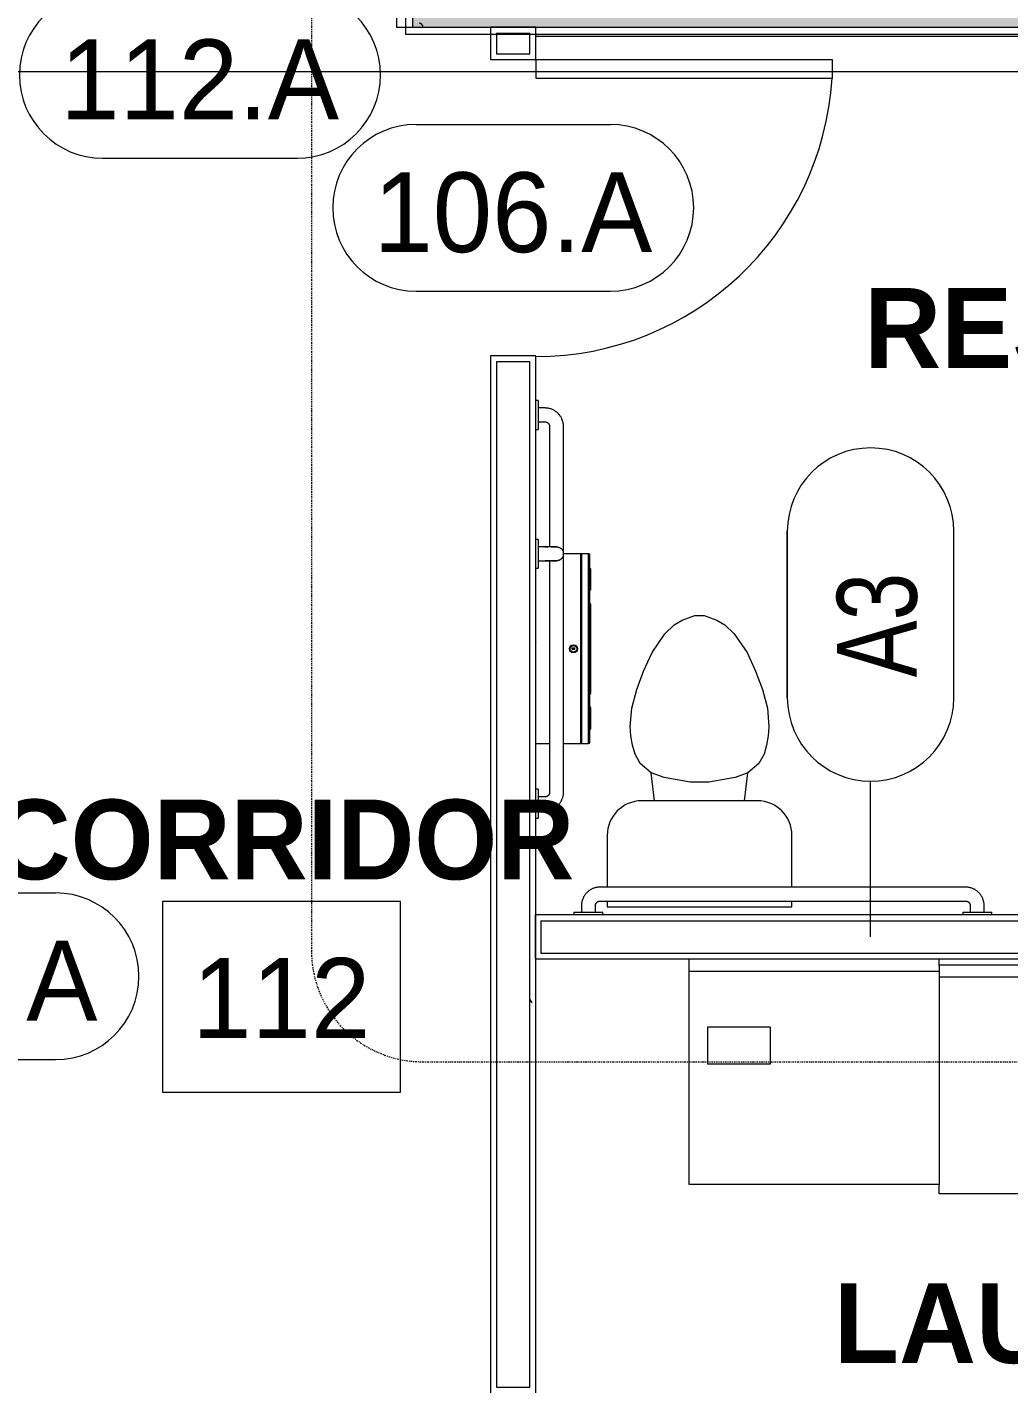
# Model space of a CAD drawing. Header units: inches. Extents: x 23906 to 26716, y -23130 to -20467.
# Drawn here: x 25119.9 to 25225.9, y -22516.7 to -22369.6 of the extents above; entities that cross this region are included whole.
import ezdxf

# ---------------------------------------------------------------- set-up
doc = ezdxf.new("R2010")
doc.units = ezdxf.units.IN
doc.header["$MEASUREMENT"] = 0
doc.linetypes.add('Dash Dot 3_16_', pattern=[0.3125, 0.1875, -0.0625, 0, -0.0625])
for name, color, linetype, lineweight in [('A-ANNO-SYMB', 150, 'Continuous', 9), ('A-AREA-IDEN', 2, 'Continuous', 9), ('A-DOOR', 31, 'Continuous', 13), ('A-DOOR-IDEN', 31, 'Continuous', 9), ('A-WALL', 113, 'Continuous', 13), ('A-WALL-IDEN', 211, 'Continuous', 9), ('A-WALL-PATT', 111, 'Continuous', 50), ('G-ANNO-SYMB', 111, 'Continuous', 9), ('I-WALL', 2, 'Continuous', 13), ('P-SANR-FIXT', 6, 'Continuous', 9), ('Q-SPCQ', 91, 'Continuous', 9), ('S-COLS', 52, 'Continuous', 9)]:
    doc.layers.add(name, color=color, linetype=linetype, lineweight=lineweight)
doc.styles.add('Century Gothic', font='GOTHIC.TTF', dxfattribs={"height": 8.622671})
doc.styles.add('Century Gothic_1', font='GOTHIC.TTF', dxfattribs={"width": 0.8, "height": 8.622671})
doc.styles.add('Century Gothic_B', font='GOTHICB.TTF', dxfattribs={"height": 8.616719})
pattern_1 = [(0, (0, 0), (30.72, 7.68), [1.267, -21.773, 1.267, -21.773, -122.88]), (0, (0, 0), (30.72, 7.68), [-46.08, 1.267, -44.813, 1.267, -21.773, -53.76]), (0, (0, 0), (30.72, 7.68), [-115.2, 1.267, -14.093, 1.267, -37.133]), (120, (11.52, 3.84), (-22.0110751, 22.7643004), [1.267, -21.773, 1.267, -21.773, -122.88]), (120, (11.52, 3.84), (-22.0110751, 22.7643004), [-46.08, 1.267, -44.813, 1.267, -21.773, -53.76]), (120, (11.52, 3.84), (-22.0110751, 22.7643004), [-115.2, 1.267, -14.093, 1.267, -37.133]), (240, (15.36, 19.2), (-8.7089249, -30.4443004), [1.267, -21.773, 1.267, -21.773, -122.88]), (240, (15.36, 19.2), (-8.7089249, -30.4443004), [-46.08, 1.267, -44.813, 1.267, -21.773, -53.76]), (240, (15.36, 19.2), (-8.7089249, -30.4443004), [-115.2, 1.267, -14.093, 1.267, -37.133])]

# ---------------------------------------------------------------- blocks, each defined once
blk = doc.blocks.new('Toilet-Domestic-3D - Toilet-Domestic-3D-V34-Enlarged First Floor Plan _East_')
at = {"layer": 'P-SANR-FIXT', "color": 43, "lineweight": 13}
for p, q in [((-1.87, 11.5), (-0.5, 12)), ((-0.5, 12), (0.5, 12)), ((0.5, 12), (1.87, 11.5)), ((-3.74, 10), (-2.74, 11)), ((-2.74, 11), (-1.87, 11.5)), ((1.87, 11.5), (2.74, 11)), ((2.74, 11), (3.74, 10)), ((-5.13, 8), (-3.74, 10)), ((3.74, 10), (5.13, 8)), ((-6.06, 6), (-5.13, 8)), ((5.13, 8), (6.06, 6)), ((-6.79, 4), (-6.06, 6)), ((6.06, 6), (6.79, 4)), ((-7.33, 1.99), (-6.79, 4)), ((6.79, 4), (7.33, 1.99)), ((-7.5, 0), (-7.33, 1.99)), ((7.33, 1.99), (7.5, 0)), ((-7.41, -1), (-7.5, 0)), ((-7.24, -2), (-7.41, -1)), ((7.41, -1), (7.24, -2)), ((7.5, 0), (7.41, -1)), ((-6.97, -3), (-7.24, -2)), ((7.24, -2), (6.97, -3)), ((-6.4, -4), (-6.97, -3)), ((-5.21, -5), (-6.4, -4)), ((6.4, -4), (5.21, -5)), ((6.97, -3), (6.4, -4)), ((-3.84, -5.5), (-5.21, -5)), ((-4.86, -8.02), (-5.21, -5)), ((-1, -6), (-3.84, -5.5)), ((3.84, -5.5), (1, -6)), ((5.21, -5), (3.84, -5.5)), ((4.86, -8.02), (5.21, -5)), ((1, -6), (-1, -6)), ((6.25, -8.02), (-6.25, -8.02)), ((-9.98, -11.75), (-9.98, -17.35)), ((9.98, -17.35), (9.98, -11.75)), ((-9.98, -18.85), (-9.98, -19.48)), ((9.98, -19.48), (9.98, -18.85)), ((-9.98, -19.48), (9.98, -19.48))]:
    blk.add_line(p, q, dxfattribs=at)
for centre, start, end in [((-6.25, -11.75), 90, 180), ((6.25, -11.75), 0, 90)]:
    blk.add_arc(centre, 3.73, start, end, dxfattribs=at)
blk = doc.blocks.new('817_Grab_Bars - 8170-001420-V35-Enlarged First Floor Plan _East_')
at = {"layer": 'Q-SPCQ', "color": 43, "lineweight": 13}
for p, q in [((25508.48, -22643.55), (25507.77, -22643.55)), ((25508.77, -22642.74), (25508.48, -22642.74)), ((25508.48, -22644.3), (25508.48, -22642.74)), ((25505.77, -22645.55), (25505.77, -22685.05)), ((25507.27, -22685.05), (25507.27, -22645.55)), ((25507.77, -22645.05), (25508.48, -22645.05)), ((25508.48, -22645.87), (25508.48, -22644.3)), ((25508.48, -22645.87), (25508.77, -22645.87)), ((25508.77, -22684.74), (25508.48, -22684.74)), ((25508.48, -22686.3), (25508.48, -22684.74)), ((25508.48, -22685.55), (25507.77, -22685.55)), ((25508.48, -22687.87), (25508.48, -22686.3)), ((25507.77, -22687.05), (25508.48, -22687.05)), ((25508.48, -22687.87), (25508.77, -22687.87))]:
    blk.add_line(p, q, dxfattribs=at)
at = {"layer": 'Q-SPCQ', "color": 43, "lineweight": 13, "flags": 128}
for points in [[(25507.77, -22643.55), (25507.69, -22643.55), (25507.61, -22643.56), (25507.53, -22643.57), (25507.45, -22643.58), (25507.37, -22643.59), (25507.29, -22643.61), (25507.21, -22643.63), (25507.14, -22643.65), (25507.06, -22643.68), (25506.99, -22643.71), (25506.91, -22643.74), (25506.84, -22643.78), (25506.77, -22643.82), (25506.7, -22643.86), (25506.64, -22643.9), (25506.57, -22643.95), (25506.51, -22644), (25506.45, -22644.05), (25506.39, -22644.1), (25506.33, -22644.16), (25506.28, -22644.22), (25506.22, -22644.28), (25506.17, -22644.34), (25506.13, -22644.41), (25506.08, -22644.47), (25506.04, -22644.54), (25506, -22644.61), (25505.97, -22644.68), (25505.93, -22644.75), (25505.9, -22644.83), (25505.87, -22644.9), (25505.85, -22644.98), (25505.83, -22645.06), (25505.81, -22645.13), (25505.79, -22645.21), (25505.78, -22645.29), (25505.77, -22645.37), (25505.77, -22645.45), (25505.77, -22645.53), (25505.77, -22645.55)], [(25507.27, -22645.55), (25507.27, -22645.53), (25507.27, -22645.51), (25507.27, -22645.49), (25507.27, -22645.47), (25507.28, -22645.45), (25507.28, -22645.43), (25507.28, -22645.41), (25507.29, -22645.4), (25507.3, -22645.38), (25507.3, -22645.36), (25507.31, -22645.34), (25507.32, -22645.32), (25507.33, -22645.3), (25507.34, -22645.29), (25507.35, -22645.27), (25507.36, -22645.25), (25507.38, -22645.24), (25507.39, -22645.22), (25507.4, -22645.21), (25507.42, -22645.19), (25507.43, -22645.18), (25507.45, -22645.17), (25507.46, -22645.16), (25507.48, -22645.14), (25507.5, -22645.13), (25507.51, -22645.12), (25507.53, -22645.11), (25507.55, -22645.1), (25507.57, -22645.09), (25507.58, -22645.09), (25507.6, -22645.08), (25507.62, -22645.07), (25507.64, -22645.07), (25507.66, -22645.06), (25507.68, -22645.06), (25507.7, -22645.06), (25507.72, -22645.05), (25507.74, -22645.05), (25507.76, -22645.05), (25507.77, -22645.05)], [(25505.77, -22685.05), (25505.77, -22685.13), (25505.77, -22685.21), (25505.78, -22685.29), (25505.79, -22685.37), (25505.81, -22685.45), (25505.82, -22685.53), (25505.84, -22685.61), (25505.87, -22685.68), (25505.89, -22685.76), (25505.92, -22685.83), (25505.96, -22685.9), (25505.99, -22685.98), (25506.03, -22686.05), (25506.07, -22686.12), (25506.11, -22686.18), (25506.16, -22686.25), (25506.21, -22686.31), (25506.26, -22686.37), (25506.32, -22686.43), (25506.37, -22686.49), (25506.43, -22686.54), (25506.49, -22686.59), (25506.55, -22686.64), (25506.62, -22686.69), (25506.68, -22686.74), (25506.75, -22686.78), (25506.82, -22686.82), (25506.89, -22686.85), (25506.97, -22686.89), (25507.04, -22686.92), (25507.12, -22686.94), (25507.19, -22686.97), (25507.27, -22686.99), (25507.35, -22687.01), (25507.43, -22687.02), (25507.5, -22687.04), (25507.58, -22687.04), (25507.66, -22687.05), (25507.74, -22687.05), (25507.77, -22687.05)], [(25507.77, -22685.55), (25507.75, -22685.55), (25507.73, -22685.55), (25507.71, -22685.55), (25507.69, -22685.55), (25507.67, -22685.54), (25507.65, -22685.54), (25507.63, -22685.53), (25507.61, -22685.53), (25507.59, -22685.52), (25507.57, -22685.51), (25507.55, -22685.51), (25507.53, -22685.5), (25507.52, -22685.49), (25507.5, -22685.48), (25507.48, -22685.47), (25507.47, -22685.45), (25507.45, -22685.44), (25507.44, -22685.43), (25507.42, -22685.42), (25507.41, -22685.4), (25507.39, -22685.39), (25507.38, -22685.37), (25507.37, -22685.36), (25507.36, -22685.34), (25507.34, -22685.32), (25507.33, -22685.31), (25507.32, -22685.29), (25507.32, -22685.27), (25507.31, -22685.25), (25507.3, -22685.23), (25507.29, -22685.22), (25507.29, -22685.2), (25507.28, -22685.18), (25507.28, -22685.16), (25507.27, -22685.14), (25507.27, -22685.12), (25507.27, -22685.1), (25507.27, -22685.08), (25507.27, -22685.06), (25507.27, -22685.05)]]:
    blk.add_lwpolyline(points, dxfattribs=at)
blk = doc.blocks.new('817_Grab_Bars - 8170-001420-V28-Enlarged First Floor Plan _East_')
at = {"layer": 'Q-SPCQ', "color": 43, "lineweight": 13}
for p, q in [((25534.45, -22557.3), (25534.45, -22557.58)), ((25536.02, -22557.58), (25534.45, -22557.58)), ((25535.27, -22557.58), (25535.27, -22558.3)), ((25537.58, -22557.58), (25536.02, -22557.58)), ((25536.77, -22558.3), (25536.77, -22557.58)), ((25537.58, -22557.58), (25537.58, -22557.3)), ((25576.45, -22557.3), (25576.45, -22557.58)), ((25578.02, -22557.58), (25576.45, -22557.58)), ((25577.27, -22557.58), (25577.27, -22558.3)), ((25579.58, -22557.58), (25578.02, -22557.58)), ((25578.77, -22558.3), (25578.77, -22557.58)), ((25579.58, -22557.58), (25579.58, -22557.3)), ((25562.27, -22558.8), (25537.27, -22558.8)), ((25576.77, -22558.8), (25563.76, -22558.8)), ((25537.27, -22560.3), (25576.77, -22560.3))]:
    blk.add_line(p, q, dxfattribs=at)
at = {"layer": 'Q-SPCQ', "color": 43, "lineweight": 13, "flags": 128}
for points in [[(25535.27, -22558.3), (25535.27, -22558.38), (25535.27, -22558.46), (25535.28, -22558.54), (25535.29, -22558.62), (25535.31, -22558.7), (25535.32, -22558.78), (25535.34, -22558.86), (25535.37, -22558.93), (25535.39, -22559.01), (25535.42, -22559.08), (25535.46, -22559.15), (25535.49, -22559.23), (25535.53, -22559.3), (25535.57, -22559.37), (25535.61, -22559.43), (25535.66, -22559.5), (25535.71, -22559.56), (25535.76, -22559.62), (25535.82, -22559.68), (25535.87, -22559.74), (25535.93, -22559.79), (25535.99, -22559.84), (25536.05, -22559.89), (25536.12, -22559.94), (25536.18, -22559.99), (25536.25, -22560.03), (25536.32, -22560.07), (25536.39, -22560.1), (25536.47, -22560.14), (25536.54, -22560.17), (25536.62, -22560.19), (25536.69, -22560.22), (25536.77, -22560.24), (25536.85, -22560.26), (25536.93, -22560.27), (25537, -22560.29), (25537.08, -22560.29), (25537.16, -22560.3), (25537.24, -22560.3), (25537.27, -22560.3)], [(25537.27, -22558.8), (25537.25, -22558.8), (25537.23, -22558.8), (25537.21, -22558.8), (25537.19, -22558.8), (25537.17, -22558.79), (25537.15, -22558.79), (25537.13, -22558.78), (25537.11, -22558.78), (25537.09, -22558.77), (25537.07, -22558.76), (25537.05, -22558.76), (25537.03, -22558.75), (25537.02, -22558.74), (25537, -22558.73), (25536.98, -22558.72), (25536.97, -22558.7), (25536.95, -22558.69), (25536.94, -22558.68), (25536.92, -22558.67), (25536.91, -22558.65), (25536.89, -22558.64), (25536.88, -22558.62), (25536.87, -22558.61), (25536.86, -22558.59), (25536.84, -22558.57), (25536.83, -22558.56), (25536.82, -22558.54), (25536.82, -22558.52), (25536.81, -22558.5), (25536.8, -22558.48), (25536.79, -22558.47), (25536.79, -22558.45), (25536.78, -22558.43), (25536.78, -22558.41), (25536.77, -22558.39), (25536.77, -22558.37), (25536.77, -22558.35), (25536.77, -22558.33), (25536.77, -22558.31), (25536.77, -22558.3)], [(25576.77, -22560.3), (25576.85, -22560.3), (25576.93, -22560.3), (25577, -22560.29), (25577.08, -22560.28), (25577.16, -22560.26), (25577.24, -22560.25), (25577.32, -22560.22), (25577.39, -22560.2), (25577.47, -22560.17), (25577.54, -22560.14), (25577.62, -22560.11), (25577.69, -22560.08), (25577.76, -22560.04), (25577.83, -22560), (25577.89, -22559.95), (25577.96, -22559.91), (25578.02, -22559.86), (25578.08, -22559.81), (25578.14, -22559.75), (25578.2, -22559.7), (25578.25, -22559.64), (25578.31, -22559.58), (25578.36, -22559.51), (25578.4, -22559.45), (25578.45, -22559.38), (25578.49, -22559.32), (25578.53, -22559.25), (25578.57, -22559.17), (25578.6, -22559.1), (25578.63, -22559.03), (25578.66, -22558.95), (25578.68, -22558.88), (25578.7, -22558.8), (25578.72, -22558.72), (25578.74, -22558.64), (25578.75, -22558.56), (25578.76, -22558.48), (25578.76, -22558.4), (25578.77, -22558.32), (25578.77, -22558.3)], [(25577.27, -22558.3), (25577.26, -22558.32), (25577.26, -22558.34), (25577.26, -22558.36), (25577.26, -22558.38), (25577.26, -22558.4), (25577.25, -22558.42), (25577.25, -22558.44), (25577.24, -22558.46), (25577.23, -22558.48), (25577.23, -22558.5), (25577.22, -22558.52), (25577.21, -22558.53), (25577.2, -22558.55), (25577.19, -22558.57), (25577.18, -22558.59), (25577.17, -22558.6), (25577.15, -22558.62), (25577.14, -22558.63), (25577.13, -22558.65), (25577.11, -22558.66), (25577.1, -22558.68), (25577.08, -22558.69), (25577.07, -22558.7), (25577.05, -22558.71), (25577.04, -22558.72), (25577.02, -22558.73), (25577, -22558.74), (25576.98, -22558.75), (25576.96, -22558.76), (25576.95, -22558.77), (25576.93, -22558.78), (25576.91, -22558.78), (25576.89, -22558.79), (25576.87, -22558.79), (25576.85, -22558.8), (25576.83, -22558.8), (25576.81, -22558.8), (25576.79, -22558.8), (25576.77, -22558.8), (25576.77, -22558.8)]]:
    blk.add_lwpolyline(points, dxfattribs=at)
blk = doc.blocks.new('Dispenser-Toilet_Tissue-Frost_Products_LTD_-Jumbo-169 - Steel-Brushed-Stainless_Steel-V32-Enlarged First Floor Plan _East_')
at = {"layer": 'Q-SPCQ', "color": 43, "lineweight": 13}
for p, q in [((25542.52, -22557.3), (25542.52, -22558.81)), ((25542.52, -22560.3), (25542.52, -22562.14)), ((25552.72, -22561.21), (25552.72, -22561.54)), ((25552.81, -22561.21), (25552.72, -22561.21)), ((25552.72, -22561.54), (25552.81, -22561.54)), ((25552.81, -22561.54), (25552.81, -22561.21)), ((25563.01, -22562.14), (25563.01, -22560.3)), ((25563.01, -22562.14), (25542.52, -22562.14)), ((25542.57, -22562.23), (25542.52, -22562.23)), ((25542.52, -22562.23), (25542.52, -22563)), ((25542.52, -22563), (25563.01, -22563)), ((25542.57, -22562.2), (25562.95, -22562.2)), ((25542.57, -22562.2), (25542.57, -22562.23)), ((25562.95, -22562.23), (25542.57, -22562.23)), ((25562.95, -22562.23), (25562.95, -22562.2)), ((25563.01, -22562.23), (25562.95, -22562.23)), ((25563.01, -22563), (25563.01, -22562.23)), ((25542.67, -22563.16), (25544.03, -22563.16)), ((25544.03, -22563.16), (25561.5, -22563.16)), ((25544.19, -22563.26), (25546.36, -22563.26)), ((25546.52, -22563.16), (25547.83, -22563.16)), ((25548.01, -22563.26), (25557.52, -22563.26)), ((25557.7, -22563.16), (25559.01, -22563.16)), ((25559.17, -22563.26), (25561.34, -22563.26)), ((25561.5, -22563.16), (25562.85, -22563.16))]:
    blk.add_line(p, q, dxfattribs=at)
for radius in [0.438, 0.358]:
    blk.add_circle((25552.76, -22561.38), radius, dxfattribs=at)
for centre, radius, start, end in [((25542.58, -22562.14), 0.0601, 180, 267.3185), ((25542.68, -22563), 0.16, 180, 269.0019), ((25562.85, -22563), 0.16, 270, 0), ((25562.95, -22562.14), 0.06, 270, 0), ((25544.19, -22563.08), 0.18, 206.3878, 270), ((25545.74, -22563.15), 0.118, 187.6431, 259.1884), ((25545.74, -22563.11), 0.151, 272.679, 340.3653), ((25545.77, -22563.08), 0.18, 270, 333.6084), ((25545.76, -22563.11), 0.151, 273.1667, 340.3726), ((25546.34, -22563.15), 0.119, 188.4805, 259.9599), ((25546.34, -22563.11), 0.151, 272.679, 340.3659), ((25546.35, -22563.11), 0.151, 272.679, 340.3659), ((25546.36, -22563.08), 0.18, 270, 333.6122), ((25548.01, -22563.04), 0.22, 213.0557, 270), ((25557.52, -22563.04), 0.22, 270, 326.9443), ((25559.17, -22563.08), 0.18, 206.3878, 270), ((25559.18, -22563.11), 0.151, 199.6341, 267.321), ((25559.19, -22563.11), 0.151, 199.6341, 267.321), ((25559.19, -22563.15), 0.119, 280.0401, 351.5195), ((25559.76, -22563.08), 0.18, 206.3878, 270), ((25559.77, -22563.11), 0.151, 199.6341, 266.8331), ((25559.79, -22563.11), 0.151, 199.6341, 267.321), ((25559.79, -22563.15), 0.118, 280.8116, 352.3569), ((25561.34, -22563.08), 0.18, 270, 333.6122)]:
    blk.add_arc(centre, radius, start, end, dxfattribs=at)
blk = doc.blocks.new('817_Grab_Bars - 8170-001180-V37-Enlarged First Floor Plan _East_')
at = {"layer": 'Q-SPCQ', "color": 43, "lineweight": 13}
for p, q in [((25468.2, -22631.3), (25468.2, -22631.58)), ((25471.33, -22631.58), (25468.2, -22631.58)), ((25469.02, -22631.58), (25469.02, -22632.3)), ((25470.52, -22632.3), (25470.52, -22631.58)), ((25471.33, -22631.58), (25471.33, -22631.3))]:
    blk.add_line(p, q, dxfattribs=at)
at = {"layer": 'Q-SPCQ', "color": 43, "lineweight": 13, "flags": 128}
for points in [[(25469.02, -22632.3), (25469.02, -22632.35), (25469.02, -22632.4), (25469.02, -22632.45), (25469.02, -22632.5), (25469.02, -22632.55), (25469.02, -22632.6), (25469.02, -22632.65), (25469.02, -22632.7), (25469.02, -22632.74), (25469.02, -22632.79), (25469.02, -22632.84), (25469.02, -22632.88), (25469.02, -22632.92), (25469.02, -22632.97), (25469.02, -22633.01), (25469.02, -22633.05), (25469.02, -22633.09), (25469.02, -22633.13), (25469.02, -22633.16), (25469.02, -22633.2), (25469.02, -22633.23), (25469.02, -22633.27), (25469.02, -22633.3), (25469.02, -22633.33), (25469.02, -22633.35), (25469.02, -22633.38), (25469.02, -22633.41), (25469.02, -22633.43), (25469.02, -22633.45), (25469.02, -22633.47), (25469.02, -22633.49), (25469.02, -22633.5), (25469.02, -22633.51), (25469.02, -22633.53), (25469.02, -22633.53), (25469.02, -22633.54), (25469.02, -22633.55), (25469.02, -22633.55), (25469.02, -22633.55)], [(25469.02, -22632.89), (25469.02, -22632.85), (25469.02, -22632.8), (25469.02, -22632.76), (25469.02, -22632.71), (25469.02, -22632.66), (25469.02, -22632.61), (25469.02, -22632.56), (25469.02, -22632.52), (25469.02, -22632.47), (25469.02, -22632.42), (25469.02, -22632.37), (25469.02, -22632.32)], [(25470.52, -22633.55), (25470.52, -22633.55), (25470.52, -22633.55), (25470.52, -22633.54), (25470.52, -22633.54), (25470.52, -22633.53), (25470.52, -22633.52), (25470.52, -22633.5), (25470.52, -22633.49), (25470.52, -22633.47), (25470.52, -22633.45), (25470.52, -22633.43), (25470.52, -22633.41), (25470.52, -22633.39), (25470.52, -22633.36), (25470.52, -22633.33), (25470.52, -22633.31), (25470.52, -22633.27), (25470.52, -22633.24), (25470.52, -22633.21), (25470.52, -22633.17), (25470.52, -22633.14), (25470.52, -22633.1), (25470.52, -22633.06), (25470.52, -22633.02), (25470.52, -22632.98), (25470.52, -22632.94), (25470.52, -22632.89), (25470.52, -22632.85), (25470.52, -22632.8), (25470.52, -22632.76), (25470.52, -22632.71), (25470.52, -22632.66), (25470.52, -22632.61), (25470.52, -22632.56), (25470.52, -22632.52), (25470.52, -22632.47), (25470.52, -22632.42), (25470.52, -22632.37), (25470.52, -22632.32), (25470.52, -22632.3)], [(25470.52, -22632.3), (25470.52, -22632.35), (25470.52, -22632.4), (25470.52, -22632.45), (25470.52, -22632.5), (25470.52, -22632.55), (25470.52, -22632.6)], [(25469.02, -22633.55), (25469.02, -22633.55), (25469.02, -22633.55), (25469.02, -22633.54), (25469.02, -22633.54), (25469.02, -22633.53), (25469.02, -22633.52), (25469.02, -22633.5), (25469.02, -22633.49), (25469.02, -22633.47), (25469.02, -22633.45), (25469.02, -22633.43), (25469.02, -22633.41), (25469.02, -22633.39), (25469.02, -22633.36), (25469.02, -22633.33), (25469.02, -22633.31), (25469.02, -22633.27), (25469.02, -22633.24), (25469.02, -22633.21), (25469.02, -22633.17), (25469.02, -22633.14), (25469.02, -22633.1), (25469.02, -22633.06), (25469.02, -22633.02), (25469.02, -22632.98)], [(25469.53, -22634.26), (25469.5, -22634.25), (25469.47, -22634.24), (25469.45, -22634.23), (25469.42, -22634.22), (25469.39, -22634.2), (25469.37, -22634.19), (25469.34, -22634.17), (25469.32, -22634.15), (25469.29, -22634.14), (25469.27, -22634.12), (25469.25, -22634.1), (25469.23, -22634.08), (25469.21, -22634.05), (25469.19, -22634.03), (25469.17, -22634.01), (25469.15, -22633.98), (25469.13, -22633.96), (25469.12, -22633.93), (25469.1, -22633.91), (25469.09, -22633.88), (25469.08, -22633.85), (25469.07, -22633.82), (25469.06, -22633.8), (25469.05, -22633.77), (25469.04, -22633.74), (25469.03, -22633.71), (25469.03, -22633.68), (25469.02, -22633.65), (25469.02, -22633.62), (25469.02, -22633.59), (25469.02, -22633.56), (25469.02, -22633.55)], [(25470.52, -22633.55), (25470.51, -22633.58), (25470.51, -22633.61), (25470.51, -22633.64), (25470.51, -22633.67), (25470.5, -22633.7), (25470.49, -22633.73), (25470.49, -22633.76), (25470.48, -22633.79), (25470.47, -22633.82), (25470.46, -22633.84), (25470.44, -22633.87), (25470.43, -22633.9), (25470.42, -22633.93), (25470.4, -22633.95), (25470.38, -22633.98), (25470.37, -22634), (25470.35, -22634.02), (25470.33, -22634.05), (25470.31, -22634.07), (25470.29, -22634.09), (25470.27, -22634.11), (25470.24, -22634.13), (25470.22, -22634.15), (25470.2, -22634.17), (25470.17, -22634.18), (25470.14, -22634.2), (25470.12, -22634.21), (25470.09, -22634.23), (25470.06, -22634.24), (25470.04, -22634.25), (25470.01, -22634.26), (25469.98, -22634.27), (25469.95, -22634.28)], [(25470.52, -22632.97), (25470.52, -22633.01), (25470.52, -22633.05), (25470.52, -22633.09), (25470.52, -22633.13), (25470.52, -22633.16), (25470.52, -22633.2), (25470.52, -22633.23), (25470.52, -22633.27), (25470.52, -22633.3), (25470.52, -22633.33), (25470.52, -22633.35), (25470.52, -22633.38), (25470.52, -22633.41), (25470.52, -22633.43), (25470.52, -22633.45), (25470.52, -22633.47), (25470.52, -22633.49), (25470.52, -22633.5), (25470.52, -22633.51), (25470.52, -22633.53), (25470.52, -22633.53), (25470.52, -22633.54), (25470.52, -22633.55), (25470.52, -22633.55), (25470.52, -22633.55)]]:
    blk.add_lwpolyline(points, dxfattribs=at)
blk = doc.blocks.new('Locker Rooms and Restrooms_rvt-1-Enlarged First Floor Plan _East_')
at = {"layer": 'A-WALL-PATT', "lineweight": 9}
h = blk.add_hatch(dxfattribs=at)
h.set_pattern_fill('FP_8', color=8, style=0, pattern_type=2)
h.set_pattern_definition(pattern_1)
h.paths.add_polyline_path([(25175.39, -22469.55), (25175.39, -22466.05), (25262.02, -22466.05), (25262.02, -22465.43), (25174.77, -22465.43), (25174.77, -22469.55)], flags=0)
h.paths.add_polyline_path([(25266.05, -22466.05), (25266.05, -22465.43), (25265.52, -22465.43), (25265.52, -22466.05)], flags=0)
h = blk.add_hatch(dxfattribs=at)
h.set_pattern_fill('FP_8', color=8, style=0, pattern_type=2)
h.set_pattern_definition(pattern_1)
h.paths.add_polyline_path([(25184.4, -22470.18), (25266.05, -22470.18), (25266.05, -22469.55), (25174.77, -22469.55), (25174.77, -22470.18), (25175.98, -22470.18)], flags=0)
at = {"layer": 'A-WALL', "color": 7, "lineweight": 20}
for p, q in [((25175.39, -22466.05), (25175.39, -22469.55)), ((25175.39, -22466.05), (25262.02, -22466.05)), ((25175.39, -22469.55), (25266.05, -22469.55))]:
    blk.add_line(p, q, dxfattribs=at)
at = {"layer": 'I-WALL', "color": 43}
blk.add_line((25302.77, -22370.55), (25174.83, -22370.55), dxfattribs=at)
at = {"layer": 'I-WALL', "color": 7, "lineweight": 20}
for p, q in [((25261.39, -22465.43), (25174.77, -22465.43)), ((25174.77, -22465.43), (25174.77, -22466.05)), ((25174.77, -22466.05), (25174.77, -22469.55)), ((25174.77, -22469.55), (25174.77, -22470.18)), ((25174.77, -22470.18), (25266.05, -22470.18))]:
    blk.add_line(p, q, dxfattribs=at)
at = {"color": 43, "lineweight": 13}
for name, p, rotation in [('817_Grab_Bars - 8170-001420-V28-Enlarged First Floor Plan _East_', (2617.52, -47989.44), 89.99999999999967), ('817_Grab_Bars - 8170-001180-V37-Enlarged First Floor Plan _East_', (2543.52, -47896.19), 90.00000000000034), ('Dispenser-Toilet_Tissue-Frost_Products_LTD_-Jumbo-169 - Steel-Brushed-Stainless_Steel-V32-Enlarged First Floor Plan _East_', (2617.52, -47989.44), 89.99999999999967), ('817_Grab_Bars - 8170-001420-V35-Enlarged First Floor Plan _East_', (47866.82, 3043.34), 270)]:
    blk.add_blockref(name, p, dxfattribs=dict(at, rotation=rotation))
blk.add_blockref('Toilet-Domestic-3D - Toilet-Domestic-3D-V34-Enlarged First Floor Plan _East_', (25192.52, -22445.08), dxfattribs=at)
blk = doc.blocks.new('Single-Flush - 32_ x 84_-460923-Enlarged First Floor Plan _East_')
at = {"layer": 'A-DOOR', "color": 7, "lineweight": 20}
for p, q in [((14, -2.44), (14, -34.44)), ((16, -2.44), (14, -2.44)), ((16, -2.44), (16, -34.44)), ((16, -34.44), (14, -34.44))]:
    blk.add_line(p, q, dxfattribs=at)
at = {"layer": 'A-DOOR', "color": 43}
blk.add_arc((16, -2.44), 32.07, 180, 266.4241, dxfattribs=at)
blk = doc.blocks.new('Washing Machine - 26_x26_ - Private-V5-Enlarged First Floor Plan _East_')
at = {"layer": 'P-SANR-FIXT', "color": 43, "lineweight": 13}
for p, q in [((0.63, 13), (1.31, 13)), ((1.31, 13), (1.41, 13)), ((1.31, 13), (1.31, -13)), ((2.59, 13), (2.59, -13)), ((25, 13), (26, 13)), ((26, 13), (26, -13)), ((1.31, -13), (0.63, -13)), ((1.41, -13), (1.31, -13)), ((26, -13), (25, -13))]:
    blk.add_line(p, q, dxfattribs=at)
blk = doc.blocks.new('Dryer - 27_ x 25_ x 35_-V6-Enlarged First Floor Plan _East_')
at = {"layer": 'Q-SPCQ', "color": 43, "lineweight": 13}
for p, q in [((1.42, 0.11), (28.42, 0.11)), ((1.42, -23.48), (1.42, 0.11)), ((28.42, 0.11), (28.42, -24.26)), ((19.67, -12.89), (26.42, -12.89)), ((19.67, -16.89), (19.67, -12.89)), ((26.42, -16.89), (26.42, -12.89)), ((19.67, -16.89), (26.42, -16.89)), ((1.42, -22.89), (28.42, -22.89))]:
    blk.add_line(p, q, dxfattribs=at)
blk = doc.blocks.new('Door Tag - Door Tag-4658-Enlarged First Floor Plan _East_')
at = {"layer": 'A-DOOR-IDEN', "color": 153}
for p, q in [((-0.109375, 0.09375), (0.109375, 0.09375)), ((-0.109375, -0.09375), (0.109375, -0.09375))]:
    blk.add_line(p, q, dxfattribs=at)
for centre, start, end in [((-0.109375, 0), 90, 270), ((0.109375, 0), 270, 90)]:
    blk.add_arc(centre, 0.09375, start, end, dxfattribs=at)
blk = doc.blocks.new('Wall Tag - 1_4_-1369832-Enlarged First Floor Plan _East_')
at = {"layer": 'A-WALL-IDEN', "color": 153}
for p, q in [((-0.0822, 0.0968), (0.1053, 0.0968)), ((0.1053, 0.0968), (-0.0822, 0.0968)), ((-0.0822, -0.0907), (0.1053, -0.0907)), ((-0.0822, -0.0907), (0.1053, -0.0907))]:
    blk.add_line(p, q, dxfattribs=at)
for centre, start, end in [((-0.0822, 0.0031), 90, 270), ((-0.0822, 0.0031), 90, 270), ((0.1053, 0.0031), 270, 90), ((0.1053, 0.0031), 270, 90)]:
    blk.add_arc(centre, 0.0937, start, end, dxfattribs=at)

msp = doc.modelspace()

# ---------------------------------------------------------------- hatches: boundary and pattern name
at = {"layer": 'A-WALL-PATT', "lineweight": 9}
h = msp.add_hatch(dxfattribs=at)
h.set_pattern_fill('FP_9', color=8, style=0, pattern_type=2)
h.set_pattern_definition([(161.57, (0.48, 0.48), (-3.839953776, -1.544e-05), [0, -27.322, 3.034, 0]), (18.43, (-0.48, 0.48), (-3.839953776, 1.544e-05), [0, -27.322, 3.034, 0]), (108.43, (0.48, 0.48), (1.919622, -9.60052459), [9.106, -21.25]), (71.57, (-0.48, 0.48), (1.919622, 9.60052459), [9.106, -21.25])])
h.paths.add_polyline_path([(25738.7652, -22369.5528), (25738.7652, -22359.5528), (25563.5152, -22359.5528), (25563.5152, -22369.5528), (25689.899, -22369.5528)], flags=0)
h.paths.add_polyline_path([(25481.5152, -22369.5528), (25481.5152, -22359.5528), (25161.5152, -22359.5528), (25161.5152, -22369.5528), (25420.3, -22369.5528)], flags=0)
h.paths.add_polyline_path([(25118.0152, -22369.5528), (25118.0152, -22359.5528), (24920.2652, -22359.5528), (24920.2652, -22369.5528), (25015.9015, -22369.5528)], flags=0)
h.paths.add_polyline_path([(24842.1402, -22369.5528), (24842.1402, -22359.5528), (24630.7652, -22359.5528), (24630.7652, -22369.5528), (24813.7022, -22369.5528)], flags=0)
h = msp.add_hatch(dxfattribs=at)
h.set_pattern_fill('FP_8', color=8, style=0, pattern_type=2)
h.set_pattern_definition(pattern_1)
h.paths.add_polyline_path([(25170.5777, -22787.3028), (25170.5777, -22627.1778), (25169.9527, -22627.1778), (25169.9527, -22787.3028)], flags=0)
h.paths.add_polyline_path([(25169.9527, -22623.5528), (25170.5777, -22623.5528), (25170.5777, -22602.6778), (25172.3902, -22602.6778), (25172.3902, -22602.0528), (25169.9527, -22602.0528), (25169.9527, -22622.9278)], flags=0)
h.paths.add_polyline_path([(25172.3902, -22566.0528), (25172.3902, -22565.4278), (25170.5777, -22565.4278), (25170.5777, -22553.6778), (25172.3902, -22553.6778), (25172.3902, -22553.0528), (25169.9527, -22553.0528), (25169.9527, -22566.0528)], flags=0)
h.paths.add_polyline_path([(25169.9527, -22517.0528), (25172.3902, -22517.0528), (25172.3902, -22516.4278), (25170.5777, -22516.4278), (25170.5777, -22405.6778), (25172.3902, -22405.6778), (25172.3902, -22405.0528), (25169.9527, -22405.0528), (25169.9527, -22491.6927)], flags=0)
h.paths.add_polyline_path([(25169.9527, -22373.0528), (25172.3902, -22373.0528), (25172.3902, -22372.4278), (25170.5777, -22372.4278), (25170.5777, -22369.5528), (25169.9527, -22369.5528)], flags=0)
h = msp.add_hatch(dxfattribs=at)
h.set_pattern_fill('FP_8', color=8, style=0, pattern_type=2)
h.set_pattern_definition(pattern_1)
h.paths.add_polyline_path([(25174.2027, -22787.3028), (25174.8277, -22787.3028), (25174.8277, -22602.0528), (25172.3902, -22602.0528), (25172.3902, -22602.6778), (25174.2027, -22602.6778), (25174.2027, -22786.5528)], flags=0)
h.paths.add_polyline_path([(25174.8277, -22566.0528), (25174.8277, -22561.1778), (25174.2027, -22561.1778), (25174.2027, -22565.4278), (25172.3902, -22565.4278), (25172.3902, -22566.0528)], flags=0)
h.paths.add_polyline_path([(25174.2027, -22557.5528), (25174.8277, -22557.5528), (25174.8277, -22553.0528), (25172.3902, -22553.0528), (25172.3902, -22553.6778), (25174.2027, -22553.6778)], flags=0)
h.paths.add_polyline_path([(25172.3902, -22517.0528), (25174.8277, -22517.0528), (25174.8277, -22405.0528), (25172.3902, -22405.0528), (25172.3902, -22405.6778), (25174.2027, -22405.6778), (25174.2027, -22516.4278), (25172.3902, -22516.4278)], flags=0)
h.paths.add_polyline_path([(25172.3902, -22373.0528), (25174.8277, -22373.0528), (25174.8277, -22369.5528), (25170.5777, -22369.5528), (25170.5777, -22370.1778), (25174.2027, -22370.1778), (25174.2027, -22372.4278), (25172.3902, -22372.4278)], flags=0)
at = {"layer": 'S-COLS'}
h = msp.add_hatch(dxfattribs=at)
h.set_pattern_fill('FP_13', color=8, style=0, pattern_type=2)
h.set_pattern_definition([(45, (0, 0), (-9.503515, 9.503515), []), (45, (0, 14.4), (-9.503515, 9.503515), [])])
h.paths.add_polyline_path([(25162.6552, -22369.5528), (25162.5275, -22369.2445), (25162.2192, -22369.1168), (25160.2912, -22368.8114), (25160.2912, -22360.2942), (25162.2192, -22359.9888), (25162.5275, -22359.8611), (25162.6552, -22359.5528), (25159.7652, -22359.5528), (25159.7652, -22369.5528)], flags=0)

# ---------------------------------------------------------------- linework, layer by layer
at = {"layer": 'A-ANNO-SYMB', "linetype": 'Dash Dot 3_16_'}
for p, q in [((25150.5935, -22356.7712), (25150.5935, -22469.2847)), ((25162.5935, -22481.2847), (25321.2591, -22481.2847))]:
    msp.add_line(p, q, dxfattribs=at)
msp.add_arc((25162.5935, -22469.2847), 12, 180, 270, dxfattribs=at)
at = {"layer": 'A-AREA-IDEN', "flags": 128}
msp.add_lwpolyline([(25134.4869, -22463.9889), (25134.4869, -22484.5603), (25160.1969, -22484.5603), (25160.1969, -22463.9889)], close=True, dxfattribs=at)
at = {"layer": 'A-WALL', "color": 7, "lineweight": 20}
for p, q in [((25161.5152, -22359.5528), (25161.5152, -22369.5528)), ((25161.5152, -22369.5528), (25481.5152, -22369.5528)), ((25170.5777, -22370.1778), (25174.2027, -22370.1778)), ((25170.5777, -22370.1778), (25170.5777, -22372.4278)), ((25174.2027, -22372.4278), (25174.2027, -22370.1778)), ((25170.5777, -22372.4278), (25174.2027, -22372.4278)), ((25174.2027, -22405.6778), (25170.5777, -22405.6778)), ((25170.5777, -22405.6778), (25170.5777, -22516.4278)), ((25174.2027, -22516.4278), (25174.2027, -22405.6778)), ((25170.5777, -22516.4278), (25174.2027, -22516.4278))]:
    msp.add_line(p, q, dxfattribs=at)
at = {"layer": 'A-WALL-IDEN', "color": 153}
msp.add_line((25211.002, -22467.8028), (25211.002, -22450.9842), dxfattribs=at)
at = {"layer": 'G-ANNO-SYMB'}
msp.add_line((26313.5202, -22374.357), (23919.0618, -22374.357), dxfattribs=at)
at = {"layer": 'I-WALL', "color": 7, "lineweight": 20}
for p, q in [((25160.7652, -22358.8028), (25160.7652, -22370.3028)), ((25160.7652, -22370.3028), (25302.9527, -22370.3028)), ((25174.8277, -22369.5528), (25169.9527, -22369.5528)), ((25169.9527, -22369.5528), (25169.9527, -22373.0528)), ((25174.8277, -22373.0528), (25174.8277, -22369.5528)), ((25169.9527, -22373.0528), (25174.8277, -22373.0528)), ((25174.8277, -22405.0528), (25169.9527, -22405.0528)), ((25169.9527, -22405.0528), (25169.9527, -22517.0528)), ((25174.8277, -22517.0528), (25174.8277, -22405.0528))]:
    msp.add_line(p, q, dxfattribs=at)
at = {"layer": 'S-COLS', "color": 7, "lineweight": 20}
for p, q in [((25159.7652, -22359.5528), (25159.7652, -22369.5528)), ((25159.7652, -22369.5528), (25162.6552, -22369.5528))]:
    msp.add_line(p, q, dxfattribs=at)
msp.add_arc((25162.2192, -22369.5528), 0.436, 0, 90, dxfattribs=at)

# ---------------------------------------------------------------- block references
at = {"layer": 'A-DOOR', "color": 250, "rotation": 90}
msp.add_blockref('Single-Flush - 32_ x 84_-460923-Enlarged First Floor Plan _East_', (25172.3902, -22389.0528), dxfattribs=at)
at = {"layer": 'A-DOOR-IDEN', "color": 153, "xscale": 95.99999999999994, "yscale": 95.99999999999994, "zscale": 95.99999999999994}
for p in [(25138.5472, -22374.7069), (25172.3902, -22389.0528), (25112.4527, -22472.0528)]:
    msp.add_blockref('Door Tag - Door Tag-4658-Enlarged First Floor Plan _East_', p, dxfattribs=at)
at = {"layer": 'A-WALL-IDEN', "color": 153, "xscale": 95.99999999999994, "yscale": 95.99999999999994, "zscale": 95.99999999999994, "rotation": 89.99999999999991}
msp.add_blockref('Wall Tag - 1_4_-1369832-Enlarged First Floor Plan _East_', (25211.2957, -22434.0889), dxfattribs=at)
at = {"layer": 'P-SANR-FIXT', "color": 43, "lineweight": 13, "rotation": 270}
msp.add_blockref('Washing Machine - 26_x26_ - Private-V5-Enlarged First Floor Plan _East_', (25231.3902, -22469.5528), dxfattribs=at)
at = {"layer": 'Q-SPCQ', "color": 43, "lineweight": 13, "rotation": 180}
msp.add_blockref('Dryer - 27_ x 25_ x 35_-V6-Enlarged First Floor Plan _East_', (25219.811, -22494.441), dxfattribs=at)

# ---------------------------------------------------------------- texts
at = {"layer": 'A-AREA-IDEN', "attachment_point": 2}
for s, insert, char_height, width, line_spacing_factor, style in [('RESTROOM', (25243.5843, -22397.7221), 8.61672, 74.736, 0.984796, 'Century Gothic_B'), ('CORRIDOR', (25147.628, -22452.965), 8.61672, 74.412, 0.984796, 'Century Gothic_B'), ('112', (25147.3419, -22470.0805), 8.62267, 23.652, 0.984117, 'Century Gothic'), ('LAUNDRY\\PROOM', (25235.1968, -22505.2102), 8.61672, 63.936, 0.984796, 'Century Gothic_B')]:
    msp.add_mtext(s, dxfattribs=dict(at, insert=insert, char_height=char_height, width=width, line_spacing_factor=line_spacing_factor, style=style))
at = {"layer": 'A-DOOR-IDEN', "char_height": 8.62267, "width": 38.124, "attachment_point": 2, "line_spacing_factor": 0.984117, "style": 'Century Gothic'}
for s, insert in [('112.A', (25138.5059, -22370.8756)), ('106.A', (25172.3489, -22385.2215)), ('111.A', (25112.4114, -22468.2215))]:
    msp.add_mtext(s, dxfattribs=dict(at, insert=insert))

# ---------------------------------------------------------------- next in the draw order: texts
at = {"layer": 'A-WALL-IDEN', "insert": (25207.3614, -22434.1177), "char_height": 8.62267, "width": 14.58, "attachment_point": 2, "rotation": 90, "line_spacing_factor": 0.984117, "style": 'Century Gothic_1', "bg_fill": 3, "box_fill_scale": 1.25, "bg_fill_color": 0, "bg_fill_transparency": 0}
msp.add_mtext('A3', dxfattribs=at)

# ---------------------------------------------------------------- next in the draw order: block references
at = {"lineweight": 5}
msp.add_blockref('Locker Rooms and Restrooms_rvt-1-Enlarged First Floor Plan _East_', (0, 0), dxfattribs=at)

doc.saveas('drawing.dxf')
